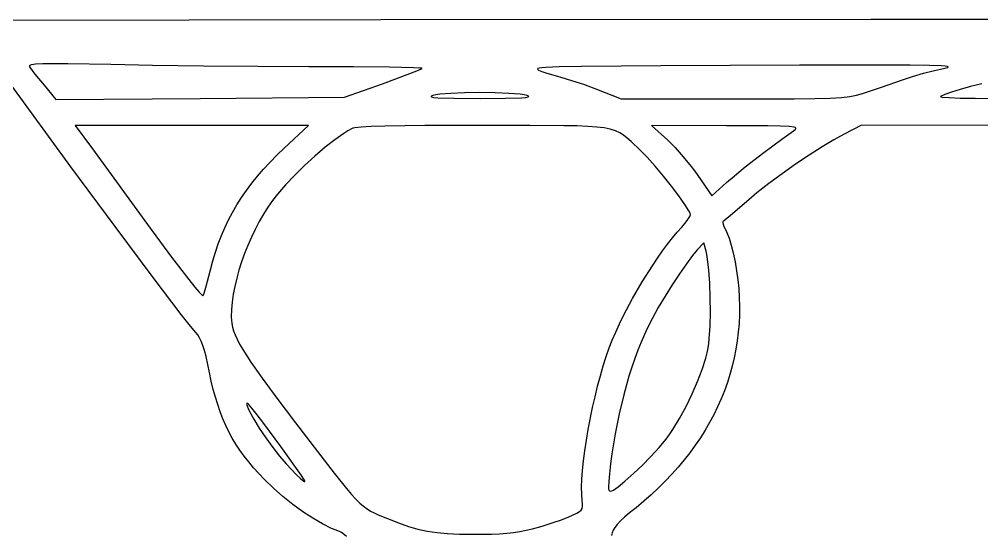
# Model space of a CAD drawing. Extents: x 0 to 2214, y -1363 to 396.
# Drawn here: x 561 to 1286, y -489 to -101 of the extents above; entities that cross this region are included whole.
import ezdxf

# ---------------------------------------------------------------- set-up
doc = ezdxf.new("R2010")
doc.units = 0

msp = doc.modelspace()

# ---------------------------------------------------------------- linework, layer by layer
at = {"layer": 'Layer 1'}
for p, q in [((511.309543, -101.200355), (833.629019, -100.705557)), ((833.629019, -100.705557), (1203.022815, -100.569508)), ((1203.022815, -100.569508), (1572.478945, -100.787011)), ((568.81469, -135.676815), (568.680164, -136.092054)), ((568.680164, -136.092054), (568.8407, -136.56286)), ((569.29497, -135.315519), (568.81469, -135.676815)), ((568.8407, -136.56286), (572.861481, -141.942381)), ((570.171697, -135.006541), (569.29497, -135.315519)), ((573.317261, -134.539038), (570.171697, -135.006541)), ((578.656925, -134.26131), (573.317261, -134.539038)), ((586.596229, -134.160357), (578.656925, -134.26131)), ((597.540716, -134.223181), (586.596229, -134.160357)), ((630.0674, -134.78817), (597.540716, -134.223181)), ((661.318852, -135.40515), (630.0674, -134.78817)), ((699.890687, -135.897348), (661.318852, -135.40515)), ((740.87488, -136.22317), (699.890687, -135.897348)), ((779.3634, -136.34102), (740.87488, -136.22317)), ((812.794773, -136.455405), (779.3634, -136.34102)), ((840.007803, -136.756964), (812.794773, -136.455405)), ((858.194881, -137.183307), (840.007803, -136.756964)), ((863.026311, -137.423774), (858.194881, -137.183307)), ((861.80665, -138.944131), (864.5484, -137.67204)), ((864.222958, -137.54742), (863.026311, -137.423774)), ((864.5484, -137.67204), (864.222958, -137.54742)), ((951.806528, -137.761607), (951.5073, -138.1157)), ((952.830079, -137.445859), (951.806528, -137.761607)), ((954.766752, -137.165205), (952.830079, -137.445859)), ((957.805347, -136.916398), (954.766752, -137.165205)), ((967.943497, -136.501322), (957.805347, -136.916398)), ((984.754925, -136.174633), (967.943497, -136.501322)), ((1044.439191, -135.682434), (984.754925, -136.174633)), ((1148.9413, -135.23183), (1044.439191, -135.682434)), ((1211.627512, -135.176374), (1148.9413, -135.23183)), ((1232.370544, -135.263029), (1211.627512, -135.176374)), ((1246.965405, -135.453669), (1232.370544, -135.263029)), ((1256.101003, -135.769092), (1246.965405, -135.453669)), ((1250.698532, -139.211016), (1257.6413, -137.67203)), ((1258.836862, -135.980096), (1256.101003, -135.769092)), ((1257.6413, -137.67203), (1259.576681, -137.240056)), ((1260.466246, -136.230095), (1258.836862, -135.980096)), ((1259.576681, -137.240056), (1260.750042, -136.857475)), ((1261.075268, -136.521688), (1260.466246, -136.230095)), ((1260.750042, -136.857475), (1261.024054, -136.683895)), ((1261.024054, -136.683895), (1261.075268, -136.521688)), ((572.861481, -141.942381), (579.7107, -150.31666)), ((834.8224, -149.20754), (855.259025, -141.52645)), ((855.259025, -141.52645), (861.80665, -138.944131)), ((951.5073, -138.1157), (951.748633, -138.497414)), ((951.748633, -138.497414), (952.439704, -138.964916)), ((952.439704, -138.964916), (954.973485, -140.084495)), ((954.973485, -140.084495), (958.713499, -141.328857)), ((958.713499, -141.328857), (963.2646, -142.55242)), ((963.2646, -142.55242), (969.278429, -144.209257)), ((969.278429, -144.209257), (977.267979, -146.65639)), ((1226.5843, -146.32363), (1234.150982, -143.786381)), ((1234.150982, -143.786381), (1242.528742, -141.332321)), ((1242.528742, -141.332321), (1250.698532, -139.211016)), ((599.89816, -211.764702), (553.31256, -148.097802)), ((579.7107, -150.31666), (588.58414, -160.96476)), ((806.20514, -159.411908), (834.82194, -149.207408)), ((834.82194, -149.207408), (834.8224, -149.20754)), ((977.267979, -146.65639), (986.131014, -149.602663)), ((986.131014, -149.602663), (994.7653, -152.75692)), ((1196.6364, -156.52813), (1210.944834, -151.758647)), ((1210.944834, -151.758647), (1226.5843, -146.32363)), ((1278.022617, -151.398187), (1270.244917, -153.517327)), ((1286.538613, -149.268646), (1278.022617, -151.398187)), ((697.28414, -160.299252), (806.20514, -159.411908)), ((871.496807, -158.68583), (871.380365, -158.944711)), ((871.380365, -158.944711), (871.625923, -159.176296)), ((872.7559, -158.08098), (871.496807, -158.68583)), ((871.625923, -159.176296), (873.262831, -159.562776)), ((874.844808, -157.57405), (872.7559, -158.08098)), ((873.262831, -159.562776), (876.527116, -159.855669)), ((877.86244, -157.13471), (874.844808, -157.57405)), ((886.156149, -156.458803), (877.86244, -157.13471)), ((896.58157, -156.053259), (886.156149, -156.458803)), ((908.083247, -155.918077), (896.58157, -156.053259)), ((919.605725, -156.053259), (908.083247, -155.918077)), ((930.093547, -156.458803), (919.605725, -156.053259)), ((938.491257, -157.13471), (930.093547, -156.458803)), ((941.576491, -157.57405), (938.491257, -157.13471)), ((939.473125, -159.855668), (942.846604, -159.562775)), ((943.7434, -158.08098), (941.576491, -157.57405)), ((942.846604, -159.562775), (944.623903, -159.176295)), ((943.7435, -158.08098), (943.7434, -158.08098)), ((944.893407, -158.68583), (943.7435, -158.08098)), ((944.623903, -159.176295), (944.941605, -158.944711)), ((944.941605, -158.944711), (944.893407, -158.68583)), ((994.7653, -152.75692), (1014.7305, -160.52118)), ((1172.20635, -160.022049), (1180.745737, -159.50732)), ((1180.745737, -159.50732), (1187.093622, -158.774221)), ((1187.093622, -158.774221), (1192.105283, -157.791556)), ((1192.105283, -157.791556), (1196.636, -156.52813)), ((1196.636, -156.52813), (1196.6364, -156.52813)), ((1255.42303, -158.746482), (1255.331141, -158.888341)), ((1255.331141, -158.888341), (1255.507452, -159.022822)), ((1258.536979, -157.298061), (1255.42303, -158.746482)), ((1255.507452, -159.022822), (1256.631325, -159.270038)), ((1256.631325, -159.270038), (1261.730639, -159.680185)), ((1263.613657, -155.519481), (1258.536979, -157.298061)), ((1270.244917, -153.517327), (1263.613657, -155.519481)), ((588.58414, -160.96476), (697.28414, -160.299252)), ((876.527116, -159.855669), (888.416152, -160.202287)), ((888.416152, -160.202287), (908.2497, -160.29934)), ((908.2497, -160.29934), (927.584084, -160.202287)), ((927.584084, -160.202287), (939.473125, -159.855668)), ((1014.7305, -160.52118), (1099.0282, -160.52118)), ((1099.0282, -160.52118), (1145.131953, -160.52118)), ((1145.131953, -160.52118), (1160.620182, -160.349604)), ((1160.620182, -160.349604), (1172.20635, -160.022049)), ((1261.730639, -159.680185), (1270.187392, -159.983097)), ((1270.187392, -159.983097), (1281.468006, -160.184948)), ((1281.468006, -160.184948), (1310.366505, -160.310164)), ((691.0727, -180.70814), (603.2256, -180.70814)), ((603.2256, -180.70814), (616.0921, -198.23314)), ((778.9198, -180.70814), (691.0727, -180.70814)), ((760.7292, -197.78954), (778.9198, -180.70814)), ((836.431697, -181.096273), (826.126717, -181.440293)), ((866.587533, -180.714992), (836.431697, -181.096273)), ((911.13496, -180.70806), (866.587533, -180.714992)), ((945.885694, -180.744443), (911.13496, -180.70806)), ((971.436287, -180.874415), (945.885694, -180.744443)), ((981.305018, -181.062235), (971.436287, -180.874415)), ((989.5259, -181.378738), (981.305018, -181.062235)), ((1093.9272, -180.93003), (1037.5809, -180.708194)), ((1037.5809, -180.708194), (1049.7819, -191.799994)), ((1125.133282, -181.02015), (1093.9272, -180.93003)), ((1134.82864, -181.187393), (1125.133282, -181.02015)), ((1141.261449, -181.484617), (1134.82864, -181.187393)), ((1195.751144, -180.485506), (1182.662844, -187.140586)), ((1301.345144, -180.707342), (1195.751144, -180.485506)), ((805.513286, -186.620079), (798.802746, -191.373518)), ((808.543604, -184.707882), (805.513286, -186.620079)), ((811.30876, -183.14826), (808.543604, -184.707882)), ((812.283624, -182.789401), (811.30876, -183.14826)), ((813.814812, -182.461087), (812.283624, -182.789401)), ((818.670943, -181.893498), (813.814812, -182.461087)), ((826.126717, -181.440293), (818.670943, -181.893498)), ((996.316328, -181.859018), (989.5259, -181.378738)), ((1001.893697, -182.538172), (996.316328, -181.859018)), ((1006.475403, -183.451295), (1001.893697, -182.538172)), ((1010.27884, -184.633481), (1006.475403, -183.451295)), ((1013.521404, -186.119826), (1010.27884, -184.633481)), ((1016.42049, -187.945424), (1013.521404, -186.119826)), ((1019.193493, -190.145372), (1016.42049, -187.945424)), ((1135.632379, -191.07907), (1144.5058, -184.70124)), ((1144.938639, -181.948219), (1141.261449, -181.484617)), ((1144.5058, -184.70124), (1146.053885, -183.520136)), ((1145.902293, -182.253785), (1144.938639, -181.948219)), ((1146.367141, -182.614594), (1145.902293, -182.253785)), ((1146.053885, -183.520136), (1146.39655, -183.035194)), ((1146.39655, -183.035194), (1146.367141, -182.614594)), ((1182.662844, -187.140586), (1174.939753, -191.380165)), ((798.802746, -191.373518), (791.468297, -197.151215)), ((1022.057809, -192.754763), (1019.193493, -190.145372)), ((1028.92996, -199.34226), (1022.057809, -192.754763)), ((1049.7819, -191.799994), (1055.313931, -197.363223)), ((1122.1004, -201.11714), (1135.632379, -191.07907)), ((1174.939753, -191.380165), (1166.007825, -196.766184)), ((616.0921, -198.23314), (657.5754, -255.24504)), ((749.98403, -208.386541), (755.195437, -203.098114)), ((755.195437, -203.098114), (760.7292, -197.78954)), ((791.468297, -197.151215), (783.801097, -203.695806)), ((1034.190348, -204.632527), (1028.92996, -199.34226)), ((1055.313931, -197.363223), (1061.42828, -204.195073)), ((1114.675837, -206.77389), (1122.1004, -201.117074)), ((1122.1004, -201.117074), (1122.1004, -201.11714)), ((1156.259607, -203.03088), (1146.087644, -209.906492)), ((1166.007825, -196.766184), (1156.259607, -203.03088)), ((745.084578, -213.67107), (749.98403, -208.386541)), ((783.801097, -203.695806), (776.092306, -210.749929)), ((1040.19163, -211.300607), (1034.190348, -204.632527)), ((1061.42828, -204.195073), (1067.376264, -211.484458)), ((1106.960116, -212.929849), (1114.675837, -206.77389)), ((1146.087644, -209.906492), (1135.884481, -217.12526)), ((633.187435, -256.859985), (599.89816, -211.764702)), ((740.486685, -218.967948), (745.084578, -213.67107)), ((776.092306, -210.749929), (768.63308, -218.056221)), ((1046.489268, -218.769377), (1040.19163, -211.300607)), ((1067.376264, -211.484458), (1070.053906, -215.047262)), ((1070.053906, -215.047262), (1072.4092, -218.420294)), ((1099.826712, -218.836246), (1106.960116, -212.929849)), ((1135.884481, -217.12526), (1126.042663, -224.419423)), ((732.153977, -229.663741), (736.17995, -224.293422)), ((736.17995, -224.293422), (740.486685, -218.967948)), ((768.63308, -218.056221), (761.714579, -225.357319)), ((1052.638722, -226.461717), (1046.489268, -218.769377)), ((1072.4092, -218.420294), (1083.0573, -233.726994)), ((1083.0573, -233.726994), (1094.1491, -223.744374)), ((1094.1491, -223.744374), (1099.826712, -218.836246)), ((1126.042663, -224.419423), (1116.954735, -231.521218)), ((728.398365, -235.095152), (732.153977, -229.663741)), ((761.714579, -225.357319), (755.62796, -232.39586)), ((1058.195457, -233.800507), (1052.638722, -226.461717)), ((1116.954735, -231.521218), (1109.013244, -238.162886)), ((724.902717, -240.603902), (728.398365, -235.095152)), ((751.98321, -237.146547), (748.462916, -242.221212)), ((755.62796, -232.39586), (751.98321, -237.146547)), ((1062.714933, -240.208625), (1058.195457, -233.800507)), ((1109.013244, -238.162886), (1096.978626, -248.616898)), ((718.649719, -251.918412), (721.656635, -246.20624)), ((721.656635, -246.20624), (724.902717, -240.603902)), ((748.462916, -242.221212), (745.082352, -247.579885)), ((1065.752614, -245.108949), (1062.714933, -240.208625)), ((1066.576862, -246.813339), (1065.752614, -245.108949)), ((715.87157, -257.756667), (718.649719, -251.918412)), ((741.856791, -253.182597), (738.801506, -258.989381)), ((745.082352, -247.579885), (741.856791, -253.182597)), ((1062.933308, -254.381866), (1064.978357, -251.66784)), ((1064.978357, -251.66784), (1066.357898, -249.411352)), ((1066.357898, -249.411352), (1066.733112, -248.552171)), ((1066.86396, -247.92436), (1066.576862, -246.813339)), ((1066.733112, -248.552171), (1066.86396, -247.92436)), ((1091.266344, -253.247686), (1091.138095, -253.923593)), ((1093.041031, -251.920159), (1091.266344, -253.247686)), ((1096.978626, -248.616898), (1093.041031, -251.920159)), ((661.901344, -295.341699), (633.187435, -256.859985)), ((657.5754, -255.24504), (675.797137, -279.917362)), ((713.311792, -263.737251), (715.87157, -257.756667)), ((738.801506, -258.989381), (735.931769, -264.960265)), ((1053.326756, -265.390046), (1056.944378, -261.075454)), ((1056.944378, -261.075454), (1060.43072, -257.24147)), ((1060.43072, -257.24147), (1062.933308, -254.381866)), ((1091.138095, -253.923593), (1091.404992, -255.161022)), ((1091.404992, -255.161022), (1092.046237, -256.772798)), ((1092.046237, -256.772798), (1093.041034, -258.571746)), ((1093.041034, -258.571746), (1094.382447, -261.258043)), ((710.959984, -269.876413), (713.311792, -263.737251)), ((735.931769, -264.960265), (733.262855, -271.055281)), ((1049.60775, -270.13553), (1053.326756, -265.390046)), ((1094.382447, -261.258043), (1095.952629, -265.587318)), ((1095.952629, -265.587318), (1097.564406, -270.956458)), ((708.805748, -276.1904), (710.959984, -269.876413)), ((733.262855, -271.055281), (730.810035, -277.23446)), ((1041.985169, -280.720296), (1045.817256, -275.262186)), ((1045.817256, -275.262186), (1049.60775, -270.13553)), ((1071.96607, -274.32277), (1068.326573, -278.713128)), ((1076.84646, -269.22054), (1071.96607, -274.32277)), ((1078.62115, -275.43195), (1076.84646, -269.22054)), ((1079.255191, -278.05265), (1078.62115, -275.43195)), ((1097.564406, -270.956458), (1099.030604, -276.762346)), ((675.797137, -279.917362), (688.715625, -296.89474)), ((705.0484, -289.40784), (706.838686, -282.69546)), ((706.838686, -282.69546), (708.805748, -276.1904)), ((730.810035, -277.23446), (728.588583, -283.457833)), ((1038.141385, -286.460142), (1041.985169, -280.720296)), ((1068.326573, -278.713128), (1063.772003, -284.905035)), ((1079.825215, -281.361281), (1079.255191, -278.05265)), ((1080.766717, -289.674483), (1079.825215, -281.361281)), ((1099.030604, -276.762346), (1100.445604, -283.530745)), ((701.554346, -302.912033), (705.04826, -289.40774)), ((705.04826, -289.40774), (705.0484, -289.40784)), ((726.613773, -289.68543), (724.900876, -295.877283)), ((728.588583, -283.457833), (726.613773, -289.68543)), ((1030.538307, -298.58617), (1038.141385, -286.460142)), ((1063.772003, -284.905035), (1058.614316, -292.41236)), ((1081.432659, -299.635859), (1080.766717, -289.674483)), ((1100.445604, -283.530745), (1101.61319, -290.27457)), ((683.128285, -323.258415), (661.901344, -295.341699)), ((688.715625, -296.89474), (693.27063, -302.588815)), ((724.900876, -295.877283), (723.465166, -301.993422)), ((1058.614316, -292.41236), (1053.165471, -300.748972)), ((1101.61319, -290.27457), (1102.534217, -296.991343)), ((1102.534217, -296.991343), (1103.209537, -303.678587)), ((693.27063, -302.588815), (696.6012, -306.468343)), ((700.368911, -307.158117), (701.554346, -302.912033)), ((723.465166, -301.993422), (722.321917, -307.993879)), ((1023.247188, -311.242523), (1030.538307, -298.58617)), ((1053.165471, -300.748972), (1047.737426, -309.428741)), ((1081.81004, -310.509712), (1081.432659, -299.635859)), ((1103.209537, -303.678587), (1103.640002, -310.333824)), ((696.6012, -306.468343), (698.741126, -308.569719)), ((698.741126, -308.569719), (699.375157, -308.964974)), ((699.375157, -308.964974), (699.7242, -308.92934)), ((699.7242, -308.92934), (700.368911, -307.158117)), ((722.321917, -307.993879), (721.486401, -313.838683)), ((1016.50719, -324.031454), (1023.247188, -311.242523)), ((1047.737426, -309.428741), (1042.642139, -317.965533)), ((1081.885863, -321.560346), (1081.81004, -310.509712)), ((1103.640002, -310.333824), (1103.826467, -316.954576)), ((721.486401, -313.838683), (720.973891, -319.487867)), ((1042.642139, -317.965533), (1038.191568, -325.87322)), ((1103.826467, -316.954576), (1103.769783, -323.538365)), ((690.024269, -332.020076), (683.128285, -323.258415)), ((720.973891, -319.487867), (720.79966, -324.90146)), ((720.79966, -324.90146), (720.887019, -327.501918)), ((1013.418601, -330.351342), (1016.50719, -324.031454)), ((1038.191568, -325.87322), (1034.69767, -332.66567)), ((1081.64713, -332.052061), (1081.885863, -321.560346)), ((1103.769783, -323.538365), (1103.470805, -330.082713)), ((693.95666, -336.658702), (690.024269, -332.020076)), ((720.887019, -327.501918), (721.176175, -330.107249)), ((721.176175, -330.107249), (721.707747, -332.78472)), ((721.707747, -332.78472), (722.522355, -335.601594)), ((1010.55748, -336.555219), (1013.418601, -330.351342)), ((1034.69767, -332.66567), (1032.114543, -338.217747)), ((1081.080842, -341.249162), (1081.64713, -332.052061)), ((1103.470805, -330.082713), (1102.930384, -336.585143)), ((695.523813, -338.583303), (693.95666, -336.658702)), ((696.927188, -340.783463), (695.523813, -338.583303)), ((698.210979, -343.389164), (696.927188, -340.783463)), ((722.522355, -335.601594), (723.660618, -338.62514)), ((723.660618, -338.62514), (725.163155, -341.922622)), ((1007.953721, -342.593368), (1010.55748, -336.555219)), ((1032.114543, -338.217747), (1029.609732, -344.046035)), ((1102.930384, -336.585143), (1102.149375, -343.043175)), ((699.41938, -346.530389), (698.210979, -343.389164)), ((700.596584, -350.337123), (699.41938, -346.530389)), ((725.163155, -341.922622), (727.070586, -345.561307)), ((727.070586, -345.561307), (729.42353, -349.60846)), ((1005.63722, -348.41607), (1007.953721, -342.593368)), ((1029.609732, -344.046035), (1027.188761, -350.130386)), ((1080.174, -348.41595), (1080.670802, -345.132326)), ((1080.670802, -345.132326), (1081.080842, -341.249162)), ((1102.149375, -343.043175), (1101.12863, -349.454334)), ((701.786787, -354.939347), (700.596584, -350.337123)), ((704.38296, -367.050202), (701.786787, -354.939347)), ((729.42353, -349.60846), (735.628433, -359.197235)), ((1001.148077, -361.879164), (1003.368115, -354.875792)), ((1003.368115, -354.875792), (1005.63722, -348.41607)), ((1027.188761, -350.130386), (1024.857154, -356.450653)), ((1078.410591, -356.047642), (1079.418053, -352.09824)), ((1079.418053, -352.09824), (1080.174, -348.41595)), ((1101.12863, -349.454334), (1099.869002, -355.81614)), ((735.628433, -359.197235), (744.10282, -371.227076)), ((998.994981, -369.330323), (1001.148077, -361.879164)), ((1024.857154, -356.450653), (1022.620435, -362.986688)), ((1075.716508, -364.589206), (1078.410591, -356.047642)), ((1098.371345, -362.126116), (1096.63651, -368.381784)), ((1099.869002, -355.81614), (1098.371345, -362.126116)), ((705.760328, -373.506422), (704.38296, -367.050202)), ((996.926697, -377.133409), (998.994981, -369.330323)), ((1020.484128, -369.718345), (1016.534845, -383.687932)), ((1022.620435, -362.986688), (1020.484128, -369.718345)), ((1072.24253, -373.723486), (1075.716508, -364.589206)), ((1096.63651, -368.381784), (1094.665352, -374.580665)), ((707.239083, -379.66368), (705.760328, -373.506422)), ((744.10282, -371.227076), (755.171644, -386.236108)), ((994.961099, -385.192559), (996.926697, -377.133409)), ((1068.139437, -383.133325), (1072.24253, -373.723486)), ((1094.665352, -374.580665), (1092.458723, -380.720283)), ((708.832224, -385.545372), (707.239083, -379.66368)), ((1016.534845, -383.687932), (1013.053496, -398.198237)), ((1063.558009, -392.501567), (1068.139437, -383.133325)), ((1092.458723, -380.720283), (1090.017476, -386.79816)), ((710.552749, -391.174897), (708.832224, -385.545372)), ((712.413656, -396.575652), (710.552749, -391.174897)), ((732.411733, -390.409633), (732.388627, -390.853698)), ((732.388627, -390.853698), (732.687315, -392.175724)), ((732.5569, -390.12114), (732.411733, -390.409633)), ((732.925229, -390.244143), (732.5569, -390.12114)), ((733.68383, -390.928342), (732.925229, -390.244143)), ((736.289961, -393.875043), (733.68383, -390.928342)), ((755.171644, -386.236108), (769.15986, -404.76246)), ((993.11606, -393.411913), (994.961099, -385.192559)), ((1090.017476, -386.79816), (1087.342465, -392.811817)), ((714.427943, -401.771033), (712.413656, -396.575652)), ((732.687315, -392.175724), (733.410394, -394.021579)), ((733.410394, -394.021579), (734.515295, -396.325622)), ((734.515295, -396.325622), (737.700287, -402.045702)), ((740.211514, -398.750674), (736.289961, -393.875043)), ((745.284712, -405.344665), (740.211514, -398.750674)), ((989.859145, -409.947782), (993.11606, -393.411913)), ((1013.053496, -398.198237), (1010.084273, -413.088081)), ((1058.649023, -401.511056), (1063.558009, -392.501567)), ((1084.434541, -398.758776), (1081.29456, -404.63656)), ((1087.342465, -392.811817), (1084.434541, -398.758776)), ((716.608607, -406.784438), (714.427943, -401.771033)), ((737.700287, -402.045702), (741.90174, -408.810837)), ((758.230933, -422.845449), (745.284712, -405.344665)), ((769.15986, -404.76246), (785.718713, -426.495013)), ((1053.563261, -409.844636), (1058.649023, -401.511056)), ((1081.29456, -404.63656), (1077.923372, -410.442691)), ((718.968648, -411.639264), (716.608607, -406.784438)), ((721.521062, -416.358909), (718.968648, -411.639264)), ((741.90174, -408.810837), (746.7791, -416.095898)), ((988.483015, -418.072576), (989.859145, -409.947782)), ((1010.084273, -413.088081), (1007.671367, -428.196285)), ((1051.001206, -413.658848), (1053.563261, -409.844636)), ((1077.923372, -410.442691), (1074.321832, -416.17469)), ((724.278848, -420.966769), (721.521062, -416.358909)), ((746.7791, -416.095898), (751.991815, -423.375755)), ((987.298933, -425.974126), (988.483015, -418.072576)), ((1043.300764, -423.452011), (1048.4515, -417.18515)), ((1048.4515, -417.18515), (1051.001206, -413.658848)), ((1074.321832, -416.17469), (1070.490793, -421.830081)), ((727.255004, -425.486242), (724.278848, -420.966769)), ((730.462527, -429.940725), (727.255004, -425.486242)), ((751.991815, -423.375755), (757.199332, -430.125278)), ((773.8184, -444.69284), (758.230933, -422.845449)), ((785.718713, -426.495013), (798.227324, -442.734527)), ((986.324773, -433.556571), (987.298933, -425.974126)), ((1037.02697, -430.384395), (1043.300764, -423.452011)), ((1066.431106, -427.406385), (1062.143627, -432.901124)), ((1070.490793, -421.830081), (1066.431106, -427.406385)), ((733.914417, -434.353616), (730.462527, -429.940725)), ((737.62367, -438.74831), (733.914417, -434.353616)), ((757.199332, -430.125278), (762.0611, -435.81934)), ((985.578405, -440.72405), (986.324773, -433.556571)), ((1007.671367, -428.196285), (1006.687343, -435.781903)), ((1030.420416, -437.150407), (1037.02697, -430.384395)), ((1062.143627, -432.901124), (1057.629206, -438.311821)), ((741.603285, -443.148207), (737.62367, -438.74831)), ((762.0611, -435.81934), (769.95013, -444.006491)), ((985.077704, -447.380701), (985.578405, -440.72405)), ((1006.687343, -435.781903), (1005.85897, -443.36167)), ((1024.2714, -442.91815), (1030.420416, -437.150407)), ((1057.629206, -438.311821), (1052.888699, -443.635997)), ((745.86626, -447.576702), (741.603285, -443.148207)), ((752.610621, -454.141233), (745.86626, -447.576702)), ((769.95013, -444.006491), (772.761202, -446.698851)), ((772.761202, -446.698851), (774.761187, -448.408545)), ((775.478693, -447.277689), (773.8184, -444.69278)), ((773.8184, -444.69278), (773.8184, -444.69284)), ((774.761187, -448.408545), (775.908494, -449.099178)), ((776.161527, -448.734357), (775.478693, -447.277689)), ((775.908494, -449.099178), (776.149394, -449.050974)), ((776.149394, -449.050974), (776.161527, -448.734357)), ((798.227324, -442.734527), (807.585168, -454.414273)), ((984.840541, -453.430662), (985.077704, -447.380701)), ((1005.285315, -449.111194), (1005.054813, -453.21255)), ((1005.85897, -443.36167), (1005.285315, -449.111194)), ((1012.347676, -453.032308), (1017.420445, -448.814835)), ((1017.420445, -448.814835), (1024.27137, -442.917998)), ((1024.27137, -442.917998), (1024.2714, -442.91815)), ((1047.922957, -448.871175), (1042.732833, -454.014877)), ((1052.888699, -443.635997), (1047.922957, -448.871175)), ((759.765713, -460.453596), (752.610621, -454.141233)), ((807.585168, -454.414273), (811.363639, -458.835881)), ((984.884789, -458.778072), (984.840541, -453.430662)), ((1005.054813, -453.21255), (1005.142984, -454.64354)), ((1005.142984, -454.64354), (1005.406631, -455.660539)), ((1005.406631, -455.660539), (1005.87565, -456.262896)), ((1005.87565, -456.262896), (1006.579936, -456.449961)), ((1006.579936, -456.449961), (1007.549386, -456.221085)), ((1007.549386, -456.221085), (1008.813895, -455.575617)), ((1008.813895, -455.575617), (1012.347676, -453.032308)), ((1042.732833, -454.014877), (1037.319181, -459.064624)), ((767.18076, -466.407205), (759.765713, -460.453596)), ((811.363639, -458.835881), (814.691722, -462.467522)), ((814.691722, -462.467522), (817.681852, -465.425858)), ((985.22832, -463.32707), (984.884789, -458.778072)), ((985.481796, -465.844384), (985.22832, -463.32707)), ((1031.682854, -464.01794), (1025.824704, -468.872346)), ((1037.319181, -459.064624), (1031.682854, -464.01794)), ((774.704985, -471.895477), (767.18076, -466.407205)), ((817.681852, -465.425858), (820.446463, -467.827545)), ((820.446463, -467.827545), (823.097989, -469.789243)), ((823.097989, -469.789243), (825.748865, -471.427612)), ((825.748865, -471.427612), (828.511525, -472.859309)), ((983.220111, -471.858209), (984.47964, -470.703104)), ((984.47964, -470.703104), (985.208841, -469.402419)), ((985.208841, -469.402419), (985.509097, -467.826173)), ((985.509097, -467.826173), (985.481796, -465.844384)), ((1025.824704, -468.872346), (1021.03919, -472.743646)), ((782.187614, -476.811827), (774.704985, -471.895477)), ((789.477869, -481.049671), (782.187614, -476.811827)), ((828.511525, -472.859309), (831.498405, -474.200993)), ((831.498405, -474.200993), (838.59456, -477.08096)), ((838.59456, -477.08096), (846.845392, -480.324878)), ((962.65648, -480.3807), (969.699783, -477.950902)), ((969.699783, -477.950902), (975.2457, -475.74987)), ((975.2457, -475.74987), (981.328867, -472.997718)), ((981.328867, -472.997718), (983.220111, -471.858209)), ((1017.114163, -476.092421), (1013.974232, -478.999258)), ((1021.03919, -472.743646), (1017.114163, -476.092421)), ((796.424977, -484.502424), (789.477869, -481.049671)), ((799.722732, -485.901084), (796.424977, -484.502424)), ((802.87816, -487.063502), (799.722732, -485.901084)), ((846.845392, -480.324878), (854.355324, -482.942283)), ((854.355324, -482.942283), (861.464908, -484.992965)), ((861.464908, -484.992965), (868.514698, -486.536716)), ((938.334071, -486.810539), (943.037262, -485.917562)), ((943.037262, -485.917562), (947.73786, -484.84521)), ((947.73786, -484.84521), (947.738, -484.84515)), ((947.738, -484.84515), (955.030862, -482.768902)), ((955.030862, -482.768902), (962.65648, -480.3807)), ((1008.511095, -485.874021), (1007.75763, -487.818983)), ((1009.748089, -483.809471), (1008.511095, -485.874021)), ((1011.544004, -481.544746), (1009.748089, -483.809471)), ((1013.974232, -478.999258), (1011.544004, -481.544746)), ((803.858279, -487.526674), (802.87816, -487.063502)), ((804.979103, -488.262809), (803.858279, -487.526674)), ((807.706555, -490.626757), (804.979103, -488.262809)), ((868.514698, -486.536716), (875.845245, -487.63333)), ((875.845245, -487.63333), (883.797102, -488.342597)), ((883.797102, -488.342597), (892.710823, -488.72431)), ((892.710823, -488.72431), (902.92696, -488.83826)), ((902.92696, -488.83826), (916.947693, -488.744673)), ((916.947693, -488.744673), (922.935097, -488.491208)), ((922.935097, -488.491208), (928.410372, -488.089563)), ((928.410372, -488.089563), (933.500902, -487.53194)), ((933.500902, -487.53194), (938.334071, -486.810539)), ((1007.75763, -487.818983), (1007.412304, -489.724946))]:
    msp.add_line(p, q, dxfattribs=at)

doc.saveas('drawing.dxf')
